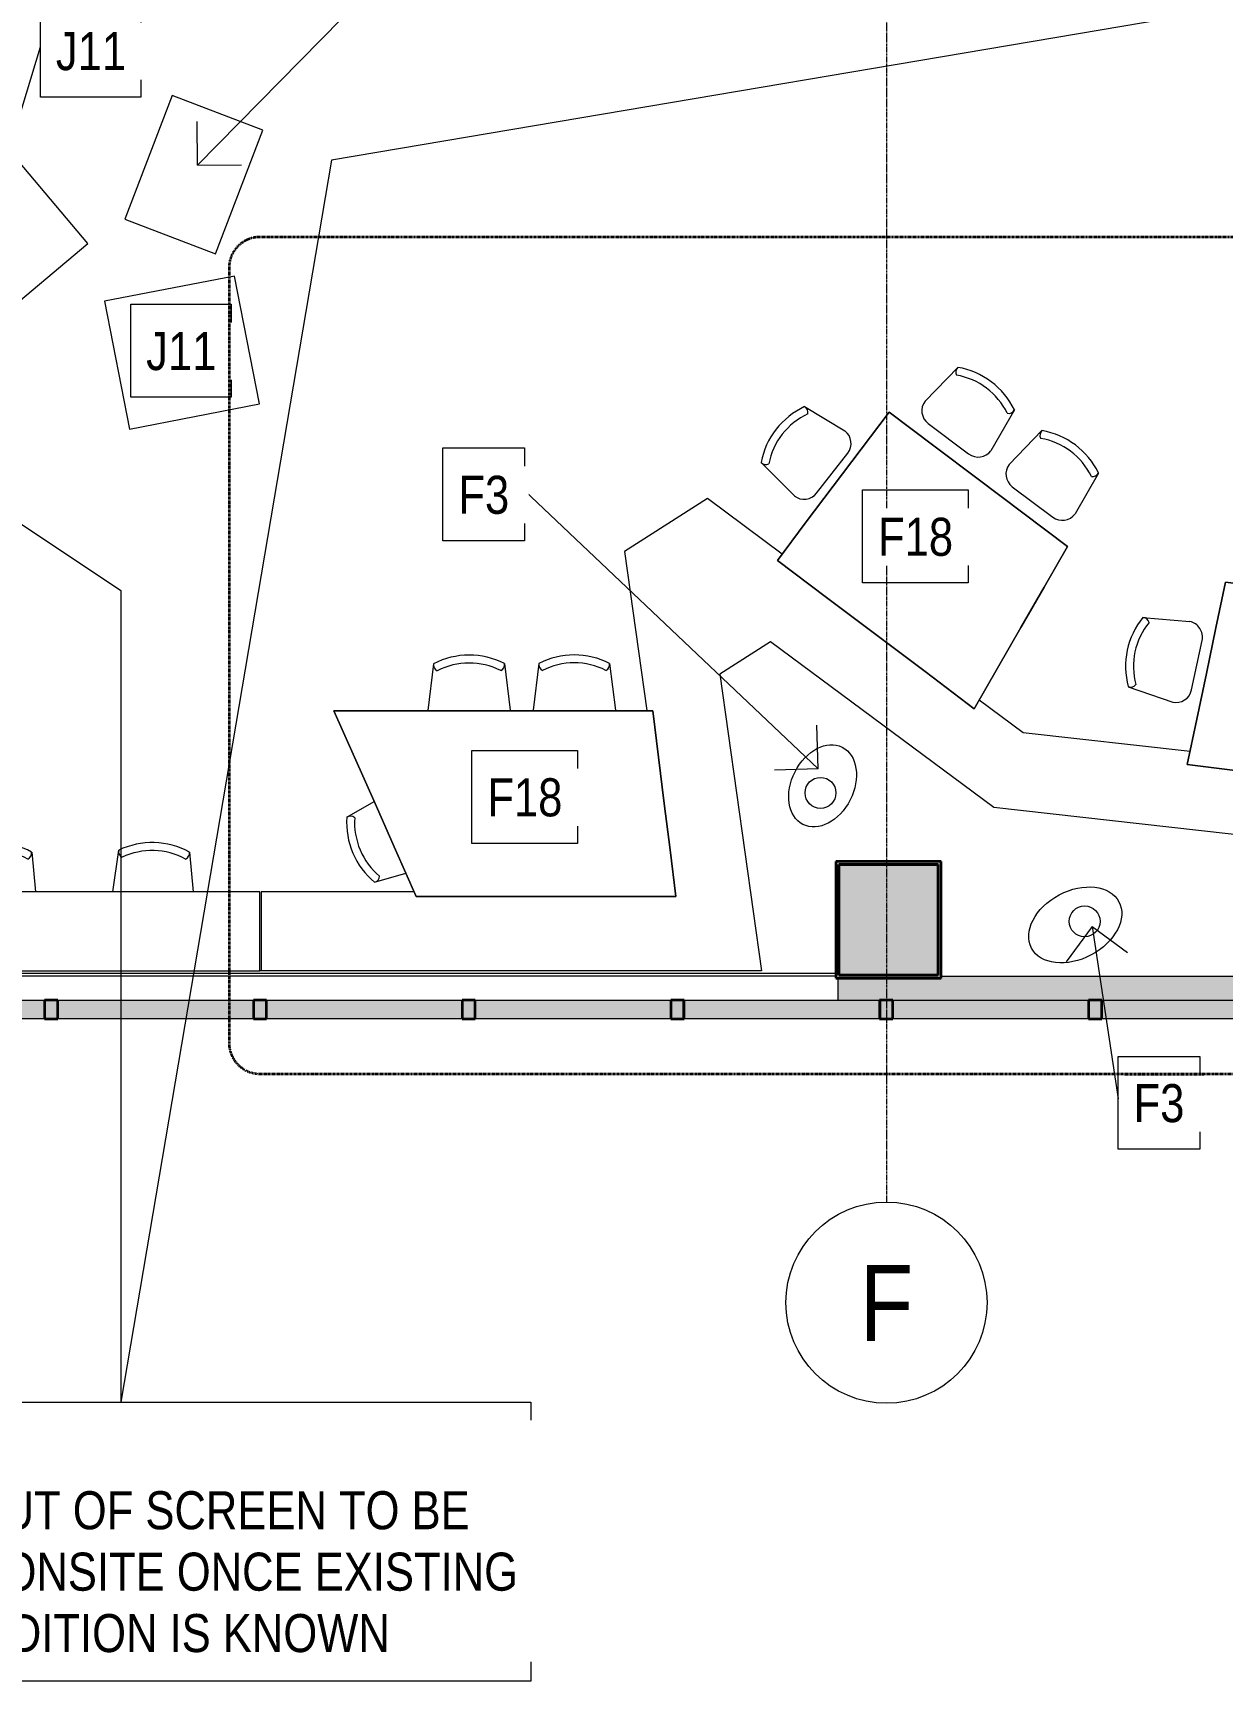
# Model space of a CAD drawing. Header units: millimetres. Extents: x -31381 to 39197, y -15686 to 26001.
# Drawn here: x 18242 to 25929, y -15686 to -5035 of the extents above; entities that cross this region are included whole.
import ezdxf

# ---------------------------------------------------------------- set-up
doc = ezdxf.new("R2010")
doc.units = ezdxf.units.MM
doc.linetypes.add('BVNDH-Dash', pattern=[6, 3, -3])
doc.linetypes.add('BVNDH-Grid Line', pattern=[22.225, 12.7, -3.175, 3.175, -3.175])
for name, color, linetype, lineweight in [('A-ANNO-SYMB', 150, 'Continuous', 9), ('A-COLS', 52, 'Continuous', 13), ('A-DETL', 90, 'Continuous', 9), ('A-WALL', 113, 'Continuous', 13), ('A-WALL-PATT', 111, 'Continuous', 13), ('G-ANNO-TEXT', 231, 'Continuous', 9), ('G-IMPT', 8, 'Continuous', 9), ('I-FURN', 30, 'Continuous', 13), ('I-WALL', 2, 'Continuous', 13), ('M-HVAC-CDFF', 50, 'Continuous', 9), ('Q-CASE', 31, 'Continuous', 9), ('S-GRID', 1, 'Continuous', 9), ('S-GRID-IDEN', 1, 'Continuous', 9)]:
    doc.layers.add(name, color=color, linetype=linetype, lineweight=lineweight)
doc.styles.add('Arial Narrow', font='ARIALN.TTF', dxfattribs={"height": 491.641337})
doc.styles.add('Arial Narrow_2', font='ARIALN.TTF', dxfattribs={"height": 245.820669})

# ---------------------------------------------------------------- blocks, each defined once
blk = doc.blocks.new('Walls 1 - 140902 Building Facade_sat-1083296-Level 9 201 Kent St 1_100')
at = {"layer": 'G-IMPT', "lineweight": 13}
h = blk.add_hatch(color=254, dxfattribs=at)
h.paths.add_polyline_path([(8026, -11406), (33252, -11406), (34573, -10063), (35857, -10063), (36143, -10349), (35859, -10055), (34759, -10055), (34759, -9943), (34522, -9943), (33202, -11286), (-28885, -11286), (-28885, 22446), (-27552, 23804), (7527, 23803), (7528, 22384), (15558, 14390), (20648, 14390), (34759, 14388), (34759, 14508), (15608, 14510), (7648, 22434), (7647, 23923), (-27602, 23924), (-29005, 22495), (-29005, -11406), (6974, -11406)], flags=0)
h.paths.add_polyline_path([(35839, 14508), (37477, 16146), (37477, 16155), (35830, 14508)], flags=0)
h = blk.add_hatch(color=254, dxfattribs=at)
h.paths.add_polyline_path([(29062, -11286), (33202, -11286), (34522, -9943), (34759, -9943), (34759, -9895), (34453, -9895), (34453, -9800), (34451, -9795), (33137, -11131), (29492, -11131), (29492, -11145), (28822, -11145), (28822, -11131), (24113, -11131), (24113, -11145), (23447, -11145), (23447, -11286), (24855, -11286)], flags=0)
h.paths.add_polyline_path([(34553, -9795), (34663, -9795), (34663, -9788), (34553, -9788)], flags=0)
at = {"layer": 'A-WALL', "color": 47, "lineweight": 35}
for p, q in [((18403, -11286), (18318, -11286)), ((18318, -11286), (18318, -11406)), ((18403, -11406), (18403, -11286)), ((19753, -11286), (19668, -11286)), ((19668, -11286), (19668, -11406)), ((19753, -11406), (19753, -11286)), ((21102, -11286), (21017, -11286)), ((21017, -11286), (21017, -11406)), ((21102, -11406), (21102, -11286)), ((22450, -11286), (22365, -11286)), ((22365, -11286), (22365, -11406)), ((22452, -11286), (22367, -11286)), ((22367, -11286), (22367, -11406)), ((22450, -11406), (22450, -11286)), ((22452, -11406), (22452, -11286)), ((23800, -11286), (23715, -11286)), ((23715, -11286), (23715, -11406)), ((23802, -11286), (23717, -11286)), ((23717, -11286), (23717, -11406)), ((23800, -11406), (23800, -11286)), ((23802, -11406), (23802, -11286)), ((25151, -11286), (25066, -11286)), ((25066, -11286), (25066, -11406)), ((25151, -11406), (25151, -11286)), ((18318, -11406), (18403, -11406)), ((19668, -11406), (19753, -11406)), ((21017, -11406), (21102, -11406)), ((22365, -11406), (22450, -11406)), ((22367, -11406), (22452, -11406)), ((23715, -11406), (23800, -11406)), ((23717, -11406), (23802, -11406)), ((25066, -11406), (25151, -11406))]:
    blk.add_line(p, q, dxfattribs=at)
at = {"layer": 'G-IMPT', "color": 67, "lineweight": 13}
for p, q in [((6216, -11286), (33202, -11286)), ((33252, -11406), (-29005, -11406))]:
    blk.add_line(p, q, dxfattribs=at)
blk = doc.blocks.new('Walls 1 - Walls 1-1083272-Level 9 201 Kent St 1_100')
blk.add_blockref('Walls 1 - 140902 Building Facade_sat-1083296-Level 9 201 Kent St 1_100', (0, 0))
blk = doc.blocks.new('Columns15 - Columns-1587487-Level 9 201 Kent St 1_100')
at = {"layer": 'A-COLS'}
blk.add_hatch(color=254, dxfattribs=at).paths.add_polyline_path([(23453, -11125), (24093, -11125), (24092, -10410), (23453, -10411), (23453, -10590)], flags=0)
at = {"layer": 'A-COLS', "color": 47, "lineweight": 35}
for p, q in [((23453, -10410), (23453, -11125)), ((24093, -10410), (23453, -10410)), ((24093, -11125), (24093, -10410)), ((23453, -11125), (24093, -11125))]:
    blk.add_line(p, q, dxfattribs=at)
blk = doc.blocks.new('Chair-Desk - Chair-Desk-V19-Level 9 201 Kent St 1_100')
at = {"layer": 'I-FURN', "lineweight": 9}
for p, q in [((-229, 0), (-266, -302)), ((229, 0), (266, -302))]:
    blk.add_line(p, q, dxfattribs=at)
for centre, radius, start, end in [((0, -447), 502, 62.9089, 117.0911), ((-186, -7), 43.1, 170.9971, 243.1852), ((0, -447), 451, 62.9089, 117.0911), ((186, -7), 43.1, 296.8148, 9.0029), ((163, -302), 103, 358.9259, 0)]:
    blk.add_arc(centre, radius, start, end, dxfattribs=at)
blk = doc.blocks.new('Chair-Desk - Chair-Desk-V20-Level 9 201 Kent St 1_100')
at = {"layer": 'I-FURN', "lineweight": 9}
for p, q in [((-229, 0), (-266, -302)), ((229, 0), (266, -302))]:
    blk.add_line(p, q, dxfattribs=at)
for centre, radius, start, end in [((0, -447), 502, 62.9089, 117.0911), ((-186, -7), 43.1, 170.9971, 243.1852), ((0, -447), 451, 62.9089, 117.0911), ((186, -7), 43.1, 296.8148, 9.0029), ((-164, -302), 103, 180, 181.22), ((163, -302), 103, 358.2588, 0)]:
    blk.add_arc(centre, radius, start, end, dxfattribs=at)
blk = doc.blocks.new('Chair-Desk - Chair-Desk-V21-Level 9 201 Kent St 1_100')
at = {"layer": 'I-FURN', "lineweight": 9}
for p, q in [((-229, 0), (-255, -209)), ((229, 0), (253, -202))]:
    blk.add_line(p, q, dxfattribs=at)
for centre, radius, start, end in [((0, -447), 502, 62.9089, 117.0911), ((-186, -7), 43.1, 170.9971, 243.1852), ((0, -447), 451, 62.9089, 117.0911), ((186, -7), 43.1, 296.8148, 9.0029)]:
    blk.add_arc(centre, radius, start, end, dxfattribs=at)
blk = doc.blocks.new('Chair-Desk - Chair-Desk-V7-Level 9 201 Kent St 1_100')
at = {"layer": 'I-FURN', "lineweight": 9}
for p, q in [((-229, 0), (-266, -302)), ((229, 0), (266, -302)), ((-164, -405), (163, -405))]:
    blk.add_line(p, q, dxfattribs=at)
for centre, radius, start, end in [((0, -447), 502, 62.9089, 117.0911), ((-186, -7), 43.1, 170.9971, 243.1852), ((0, -447), 451, 62.9089, 117.0911), ((186, -7), 43.1, 296.8148, 9.0029), ((-164, -302), 103, 180, 270), ((163, -302), 103, 270, 0)]:
    blk.add_arc(centre, radius, start, end, dxfattribs=at)
blk = doc.blocks.new('Chair-Desk - Chair-Desk-V28-Level 9 201 Kent St 1_100')
at = {"layer": 'I-FURN', "lineweight": 9}
for p, q in [((-229, 0), (-262, -271)), ((229, 0), (260, -257))]:
    blk.add_line(p, q, dxfattribs=at)
for centre, radius, start, end in [((0, -447), 502, 62.9089, 117.0911), ((-186, -7), 43.1, 170.9971, 243.1852), ((0, -447), 451, 62.9089, 117.0911), ((186, -7), 43.1, 296.8148, 9.0029)]:
    blk.add_arc(centre, radius, start, end, dxfattribs=at)
blk = doc.blocks.new('Furniture 6 - Joinery Table 1_sat-1760706-Level 9 201 Kent St 1_100')
at = {"layer": 'G-IMPT', "flags": 128}
for points in [[(-162, 1077), (-162, 777), (-162, 477), (-162, 177), (-162, -123)], [(1281, 1077), (920, 1077), (560, 1077), (199, 1077), (-162, 1077)], [(-162, 1077), (199, 1077), (560, 1077), (920, 1077), (1281, 1077)], [(-162, -123), (-162, 177), (-162, 477), (-162, 777), (-162, 1077)], [(1431, -123), (1394, 177), (1356, 477), (1319, 777), (1281, 1077)], [(1281, 1077), (1319, 777), (1356, 477), (1394, 177), (1431, -123)], [(-162, -123), (236, -123), (635, -123), (1033, -123), (1431, -123)], [(1431, -123), (1033, -123), (635, -123), (236, -123), (-162, -123)]]:
    blk.add_lwpolyline(points, dxfattribs=at)
blk = doc.blocks.new('Furniture 6 - Furniture 6-1760715-Level 9 201 Kent St 1_100')
at = {"rotation": 323.0000000000001}
blk.add_blockref('Furniture 6 - Joinery Table 1_sat-1760706-Level 9 201 Kent St 1_100', (23258, -8443), dxfattribs=at)
blk = doc.blocks.new('Furniture 8 - Joinery Table 2_sat-1760720-Level 9 201 Kent St 1_100')
at = {"layer": 'G-IMPT', "flags": 128}
for points in [[(1281, 1077), (1319, 777), (1356, 477), (1394, 177), (1431, -123)], [(2960, 1077), (2541, 1077), (2121, 1077), (1701, 1077), (1281, 1077)], [(1281, 1077), (1701, 1077), (2121, 1077), (2541, 1077), (2960, 1077)], [(1431, -123), (1394, 177), (1356, 477), (1319, 777), (1281, 1077)], [(3492, -123), (3359, 177), (3226, 477), (3093, 777), (2960, 1077)], [(2960, 1077), (3093, 777), (3226, 477), (3359, 177), (3492, -123)], [(1431, -123), (1946, -123), (2461, -123), (2976, -123), (3492, -123)], [(3492, -123), (2976, -123), (2461, -123), (1946, -123), (1431, -123)]]:
    blk.add_lwpolyline(points, dxfattribs=at)
blk = doc.blocks.new('Furniture 8 - Furniture 8-1760729-Level 9 201 Kent St 1_100')
at = {"rotation": 180}
blk.add_blockref('Furniture 8 - Joinery Table 2_sat-1760720-Level 9 201 Kent St 1_100', (23826, -9499), dxfattribs=at)
blk = doc.blocks.new('Air Terminals 9 - Joinery Table 3_sat-1760734-Level 9 201 Kent St 1_100')
at = {"layer": 'G-IMPT', "flags": 128}
for points in [[(2960, 1077), (3093, 777), (3226, 477), (3359, 177), (3492, -123)], [(5047, 1077), (4526, 1077), (4004, 1077), (3482, 1077), (2960, 1077)], [(2960, 1077), (3482, 1077), (4004, 1077), (4526, 1077), (5047, 1077)], [(3492, -123), (3359, 177), (3226, 477), (3093, 777), (2960, 1077)], [(4945, -123), (4971, 177), (4996, 477), (5022, 777), (5047, 1077)], [(5047, 1077), (5022, 777), (4996, 477), (4971, 177), (4945, -123)], [(3492, -123), (3855, -123), (4218, -123), (4582, -123), (4945, -123)], [(4945, -123), (4582, -123), (4218, -123), (3855, -123), (3492, -123)]]:
    blk.add_lwpolyline(points, dxfattribs=at)
blk = doc.blocks.new('Air Terminals 9 - Air Terminals 9-1760743-Level 9 201 Kent St 1_100')
at = {"rotation": 172.9999999999995}
blk.add_blockref('Air Terminals 9 - Joinery Table 3_sat-1760734-Level 9 201 Kent St 1_100', (30845, -9310), dxfattribs=at)
blk = doc.blocks.new('Casework 10 - Casework 10-1791772-Level 9 201 Kent St 1_100')
at = {"layer": 'Q-CASE'}
for p, q in [((19112, -5792), (18270, -5792)), ((18270, -5792), (18270, -6648)), ((19112, -6648), (19112, -5792)), ((18270, -6648), (19112, -6648))]:
    blk.add_line(p, q, dxfattribs=at)
blk = doc.blocks.new('Casework 11 - Casework 10-1791784-Level 9 201 Kent St 1_100')
at = {"layer": 'Q-CASE'}
for p, q in [((19374, -5792), (18270, -5792)), ((18270, -5792), (18270, -6648)), ((19374, -6648), (19374, -5792)), ((18270, -6648), (19374, -6648))]:
    blk.add_line(p, q, dxfattribs=at)
blk = doc.blocks.new('Casework 12 - Casework 10-1791796-Level 9 201 Kent St 1_100')
at = {"layer": 'Q-CASE'}
for p, q in [((19374, -5792), (18746, -5792)), ((18746, -5792), (18746, -6648)), ((19374, -6648), (19374, -5792)), ((18746, -6648), (19374, -6648))]:
    blk.add_line(p, q, dxfattribs=at)
blk = doc.blocks.new('Casework 15 - Casework 15-1890616-Level 9 201 Kent St 1_100')
at = {"layer": 'Q-CASE'}
for p, q in [((13572, -8646), (13261, -9801)), ((14248, -8828), (13572, -8646)), ((13960, -9896), (14248, -8828)), ((13960, -10587), (13960, -9896)), ((19710, -10587), (13960, -10587)), ((19710, -11097), (19710, -10587)), ((13261, -11097), (19710, -11097))]:
    blk.add_line(p, q, dxfattribs=at)
blk = doc.blocks.new('Casework 18 - Casework 18-2049640-Level 9 201 Kent St 1_100')
at = {"layer": 'Q-CASE'}
for p, q in [((22603, -8044), (22066, -8387)), ((23086, -8403), (22603, -8044)), ((22066, -8387), (22211, -9415)), ((23011, -8970), (22683, -9180)), ((24453, -10040), (23011, -8970)), ((22683, -9180), (22952, -11097)), ((24643, -9558), (24359, -9348)), ((25722, -9680), (24643, -9558)), ((28342, -10480), (24453, -10040)), ((20707, -10587), (19717, -10587)), ((19717, -10587), (19717, -11097)), ((22952, -11097), (19710, -11097)), ((23447, -11286), (23447, -11145)), ((24113, -11131), (28822, -11131)), ((12948, -11286), (22979, -11286)), ((22979, -11286), (23447, -11286))]:
    blk.add_line(p, q, dxfattribs=at)
blk = doc.blocks.new('Grid - Grid Head_BVNDH-294967-Level 9 201 Kent St 1_100')
at = {"layer": 'S-GRID-IDEN'}
blk.add_circle((0, 0), 6.5, dxfattribs=at)

msp = doc.modelspace()

# ---------------------------------------------------------------- hatches: boundary and pattern name
at = {"layer": 'A-WALL-PATT', "lineweight": 9}
for points in [[(23449.6, -10409.7), (24092.7, -10409.7), (24092.3, -10389.7), (23432.7, -10389.7), (23432.7, -10409.7), (23447.3, -10409.7)], [(23452.7, -11124.7), (23451.8, -10409.7), (23432.7, -10409.7), (23432.7, -11124.7), (23452.3, -11124.7)], [(24094.4, -11124.7), (24112.7, -11124.7), (24112.7, -10389.7), (24092.7, -10389.7), (24092.7, -11124.7)], [(23432.7, -11144.7), (24112.7, -11144.7), (24112.7, -11124.7), (23432.7, -11124.7), (23432.7, -11141.8)]]:
    msp.add_hatch(color=256, dxfattribs=at).paths.add_polyline_path(points, flags=0)

# ---------------------------------------------------------------- linework, layer by layer
at = {"layer": 'A-ANNO-SYMB', "linetype": 'BVNDH-Dash', "lineweight": 35}
msp.add_line((34318.4, -6354.3), (19710, -6354.3), dxfattribs=at)
for centre, start, end in [((19710, -6554.3), 90, 180), ((19710, -11562), 180, 270)]:
    msp.add_arc(centre, 200, start, end, dxfattribs=at)
at = {"layer": 'A-DETL'}
for centre in [(23333.4, -9946.6), (25040.9, -10776.9)]:
    msp.add_circle(centre, 100, dxfattribs=at)
for centre, major_axis, ratio in [((23346.9, -9900.9), (127.1, 249.5), 0.7142857), ((24979.9, -10799.9), (282.5, 150.2), 0.6875)]:
    msp.add_ellipse(centre, major_axis=major_axis, ratio=ratio, dxfattribs=at)
at = {"layer": 'G-ANNO-TEXT', "color": 7}
for p, q in [((32566.8, -3762.4), (20172.7, -5858)), ((19307, -5890.2), (20510, -4664.9)), ((17958.8, -6222.1), (18290.7, -5125.4)), ((19307, -5890.2), (19304.4, -5607.4)), ((19307, -5890.2), (19589.9, -5887.6)), ((17510.6, -7772.9), (18811.5, -8639.7)), ((23317.8, -9791.2), (21420.1, -7992.6)), ((18811.5, -8639.7), (18811.5, -13883.3)), ((23317.8, -9791.2), (23310.2, -9508.5)), ((23317.8, -9791.2), (23035.1, -9798.8)), ((25090, -10810.6), (24921.9, -11038.1)), ((25090, -10810.6), (25317.5, -10978.8)), ((25090, -10810.6), (25257.1, -11924.2))]:
    msp.add_line(p, q, dxfattribs=at)
at = {"layer": 'G-ANNO-TEXT', "color": 7, "flags": 128}
for points in [[(18290.7, -4850.4), (18940.7, -4850.4), (18940.7, -5451.2), (18290.7, -5451.2)], [(18874.4, -6788.8), (19524.4, -6788.8), (19524.4, -7389.5), (18874.4, -7389.5)], [(20892.6, -7717.6), (21420.1, -7717.6), (21420.1, -8318.4), (20892.6, -8318.4)], [(23605.3, -7989.1), (24287.8, -7989.1), (24287.8, -8589.9), (23605.3, -8589.9)], [(21079.8, -9672.7), (21762.3, -9672.7), (21762.3, -10273.5), (21079.8, -10273.5)], [(25257.1, -11649.2), (25784.6, -11649.2), (25784.6, -12250), (25257.1, -12250)], [(16162.8, -13883.3), (21460.3, -13883.3), (21460.3, -15686.4), (16162.8, -15686.4)]]:
    msp.add_lwpolyline(points, close=True, dxfattribs=at)
at = {"layer": 'I-WALL', "lineweight": 35}
for p, q in [((24112.7, -10389.7), (23432.7, -10389.7)), ((23432.7, -10389.7), (23432.7, -11144.7)), ((23452.7, -10409.7), (24092.7, -10409.7)), ((23452.7, -11124.7), (23452.7, -10409.7)), ((24092.7, -10409.7), (24092.7, -11124.7)), ((24112.7, -11144.7), (24112.7, -10389.7)), ((23432.7, -11144.7), (24112.7, -11144.7)), ((24092.7, -11124.7), (23452.7, -11124.7))]:
    msp.add_line(p, q, dxfattribs=at)
at = {"layer": 'I-WALL', "lineweight": 9}
for p, q in [((13280.7, -11111.1), (23432.7, -11111.1)), ((23432.7, -11131.1), (13280.7, -11131.1))]:
    msp.add_line(p, q, dxfattribs=at)
at = {"layer": 'S-GRID', "linetype": 'BVNDH-Grid Line'}
msp.add_line((23759.9, 24701), (23759.9, -12591), dxfattribs=at)

# ---------------------------------------------------------------- block references
at = {"layer": 'A-COLS', "color": 67}
msp.add_blockref('Columns15 - Columns-1587487-Level 9 201 Kent St 1_100', (0, 0), dxfattribs=at)
at = {"layer": 'A-WALL', "color": 67}
msp.add_blockref('Walls 1 - Walls 1-1083272-Level 9 201 Kent St 1_100', (0, 0), dxfattribs=at)
at = {"layer": 'I-FURN', "lineweight": 9}
for name, p, rotation in [('Chair-Desk - Chair-Desk-V7-Level 9 201 Kent St 1_100', (24404, -7333.9), 323.0983446154042), ('Chair-Desk - Chair-Desk-V7-Level 9 201 Kent St 1_100', (23089.6, -7630.8), 52.09834461540383), ('Chair-Desk - Chair-Desk-V7-Level 9 201 Kent St 1_100', (24947.8, -7742.2), 323.0983446154042), ('Chair-Desk - Chair-Desk-V7-Level 9 201 Kent St 1_100', (25370.1, -9036.3), 77.99637551344793), ('Chair-Desk - Chair-Desk-V19-Level 9 201 Kent St 1_100', (21061.2, -9111.2), 0.09834461540289448), ('Chair-Desk - Chair-Desk-V20-Level 9 201 Kent St 1_100', (21741.2, -9110), 0.09834461540289448), ('Chair-Desk - Chair-Desk-V21-Level 9 201 Kent St 1_100', (20361.2, -10313.9), 113.0983446154036), ('Chair-Desk - Chair-Desk-V28-Level 9 201 Kent St 1_100', (18005.3, -10323.1), 358.4598704422185), ('Chair-Desk - Chair-Desk-V28-Level 9 201 Kent St 1_100', (19025.3, -10323.1), 358.4598704422185)]:
    msp.add_blockref(name, p, dxfattribs=dict(at, rotation=rotation))
for name, p in [('Furniture 6 - Furniture 6-1760715-Level 9 201 Kent St 1_100', (0, 0)), ('Furniture 8 - Furniture 8-1760729-Level 9 201 Kent St 1_100', (-146.4, -39.3))]:
    msp.add_blockref(name, p, dxfattribs=at)
at = {"layer": 'M-HVAC-CDFF'}
msp.add_blockref('Air Terminals 9 - Air Terminals 9-1760743-Level 9 201 Kent St 1_100', (0, 0), dxfattribs=at)
at = {"layer": 'Q-CASE'}
for name, p, rotation in [('Casework 12 - Casework 10-1791796-Level 9 201 Kent St 1_100', (3717.7, 6685.7), 338.9999999999996), ('Casework 11 - Casework 10-1791784-Level 9 201 Kent St 1_100', (-517.8, -13756.8), 39.99999999999997), ('Casework 10 - Casework 10-1791772-Level 9 201 Kent St 1_100', (16666.1, -26635.5), 101)]:
    msp.add_blockref(name, p, dxfattribs=dict(at, rotation=rotation))
for name in ['Casework 18 - Casework 18-2049640-Level 9 201 Kent St 1_100', 'Casework 15 - Casework 15-1890616-Level 9 201 Kent St 1_100']:
    msp.add_blockref(name, (0, 0), dxfattribs=at)
at = {"layer": 'S-GRID-IDEN', "xscale": 99.99999999999993, "yscale": 99.99999999999993, "zscale": 99.99999999999993, "rotation": 180}
msp.add_blockref('Grid - Grid Head_BVNDH-294967-Level 9 201 Kent St 1_100', (23759.9, -13241), dxfattribs=at)

# ---------------------------------------------------------------- next in the draw order: texts
at = {"layer": 'G-ANNO-TEXT', "color": 7, "attachment_point": 1, "line_spacing_factor": 0.968573, "style": 'Arial Narrow_2', "bg_fill": 3, "box_fill_scale": 1.25, "bg_fill_color": 0, "bg_fill_transparency": 0}
for s, insert, char_height, width in [('J11', (18390.7, -5030), 245.82, 540), ('J11', (18974.4, -6968.3), 245.82, 540), ('F3', (20992.6, -7897.2), 245.82, 393), ('F18', (23705.3, -8168.7), 245.82, 579), ('F18', (21179.8, -9852.3), 245.82, 579), ('F3', (25357.1, -11828.7), 245.82, 393), ('NOTE\\PEXACT SETOUT OF SCREEN TO BE\\PCONFIRMED ONSITE ONCE EXISTING\\PCEILING CONDITION IS KNOWN', (16262.8, -14062.8), 245.821, 6117)]:
    msp.add_mtext(s, dxfattribs=dict(at, insert=insert, char_height=char_height, width=width))
at = {"layer": 'S-GRID-IDEN', "insert": (23760.1, -12996.8), "char_height": 491.6, "width": 414, "attachment_point": 2, "line_spacing_factor": 0.968573, "style": 'Arial Narrow', "bg_fill": 3, "box_fill_scale": 1.25, "bg_fill_color": 0, "bg_fill_transparency": 0}
msp.add_mtext('F', dxfattribs=at)

# ---------------------------------------------------------------- next in the draw order: linework, layer by layer
at = {"layer": 'A-ANNO-SYMB', "linetype": 'BVNDH-Dash', "lineweight": 35}
for p, q in [((19510, -6554.3), (19510, -11562)), ((19710, -11762), (34318.4, -11762))]:
    msp.add_line(p, q, dxfattribs=at)
at = {"layer": 'G-ANNO-TEXT', "color": 7}
msp.add_line((20172.7, -5858), (18811.5, -13883.3), dxfattribs=at)

doc.saveas('drawing.dxf')
